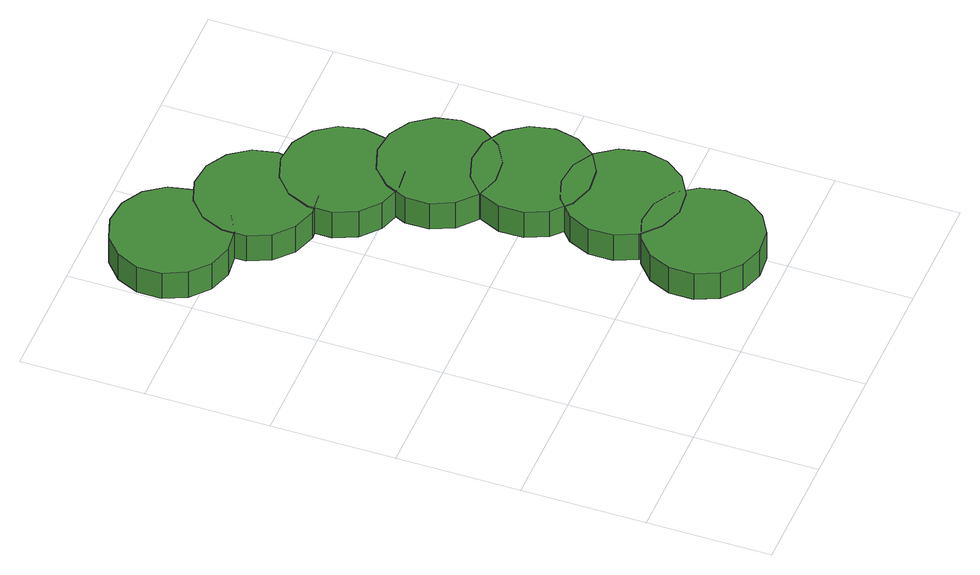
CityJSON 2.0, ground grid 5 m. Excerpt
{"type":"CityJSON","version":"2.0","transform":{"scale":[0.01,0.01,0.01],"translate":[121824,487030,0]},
"CityObjects":{
"tree1":{"type":"SolitaryVegetationObject","attributes":{"function":"something"},"geometry":[{"type":"MultiSurface","lod":"1","boundaries":[[[0,1,2,3,4,5,6,7,8,9,10,11,12,13,14]],[[15,16,17,18,19,20,21,22,23,24,25,26,27,28,29]],[[0,29,28,1]],[[1,28,27,2]],[[2,27,26,3]],[[3,26,25,4]],[[4,25,24,5]],[[5,24,23,6]],[[6,23,22,7]],[[7,22,21,8]],[[8,21,20,9]],[[9,20,19,10]],[[10,19,18,11]],[[11,18,17,12]],[[12,17,16,13]],[[13,16,15,14]],[[14,15,29,0]]]}]},
"tree2":{"type":"SolitaryVegetationObject","attributes":{"function":"something"},"geometry":[{"type":"MultiSurface","lod":"1","boundaries":[[[30,31,32,33,34,35,36,37,38,39,40,41,42,43,44]],[[45,46,47,48,49,50,51,52,53,54,55,56,57,58,59]],[[30,59,58,31]],[[31,58,57,32]],[[32,57,56,33]],[[33,56,55,34]],[[34,55,54,35]],[[35,54,53,36]],[[36,53,52,37]],[[37,52,51,38]],[[38,51,50,39]],[[39,50,49,40]],[[40,49,48,41]],[[41,48,47,42]],[[42,47,46,43]],[[43,46,45,44]],[[44,45,59,30]]]}]},
"tree3":{"type":"SolitaryVegetationObject","attributes":{"function":"something"},"geometry":[{"type":"MultiSurface","lod":"1","boundaries":[[[60,61,62,63,64,65,66,67,68,69,70,71,72,73,74]],[[75,76,77,78,79,80,81,82,83,84,85,86,87,88,89]],[[60,89,88,61]],[[61,88,87,62]],[[62,87,86,63]],[[63,86,85,64]],[[64,85,84,65]],[[65,84,83,66]],[[66,83,82,67]],[[67,82,81,68]],[[68,81,80,69]],[[69,80,79,70]],[[70,79,78,71]],[[71,78,77,72]],[[72,77,76,73]],[[73,76,75,74]],[[74,75,89,60]]]}]},
"tree4":{"type":"SolitaryVegetationObject","attributes":{"function":"something"},"geometry":[{"type":"MultiSurface","lod":"1","boundaries":[[[90,91,92,93,94,95,96,97,98,99,100,101,102,103,104]],[[105,106,107,108,109,110,111,112,113,114,115,116,117,118,119]],[[90,119,118,91]],[[91,118,117,92]],[[92,117,116,93]],[[93,116,115,94]],[[94,115,114,95]],[[95,114,113,96]],[[96,113,112,97]],[[97,112,111,98]],[[98,111,110,99]],[[99,110,109,100]],[[100,109,108,101]],[[101,108,107,102]],[[102,107,106,103]],[[103,106,105,104]],[[104,105,119,90]]]}]},
"tree5":{"type":"SolitaryVegetationObject","attributes":{"function":"something"},"geometry":[{"type":"MultiSurface","lod":"1","boundaries":[[[120,121,122,123,124,125,126,127,128,129,130,131,132,133,134]],[[135,136,137,138,139,140,141,142,143,144,145,146,147,148,149]],[[120,149,148,121]],[[121,148,147,122]],[[122,147,146,123]],[[123,146,145,124]],[[124,145,144,125]],[[125,144,143,126]],[[126,143,142,127]],[[127,142,141,128]],[[128,141,140,129]],[[129,140,139,130]],[[130,139,138,131]],[[131,138,137,132]],[[132,137,136,133]],[[133,136,135,134]],[[134,135,149,120]]]}]},
"tree6":{"type":"SolitaryVegetationObject","attributes":{"function":"something"},"geometry":[{"type":"MultiSurface","lod":"1","boundaries":[[[150,151,152,153,154,155,156,157,158,159,160,161,162,163,164]],[[165,166,167,168,169,170,171,172,173,174,175,176,177,178,179]],[[150,179,178,151]],[[151,178,177,152]],[[152,177,176,153]],[[153,176,175,154]],[[154,175,174,155]],[[155,174,173,156]],[[156,173,172,157]],[[157,172,171,158]],[[158,171,170,159]],[[159,170,169,160]],[[160,169,168,161]],[[161,168,167,162]],[[162,167,166,163]],[[163,166,165,164]],[[164,165,179,150]]]}]},
"tree7":{"type":"SolitaryVegetationObject","attributes":{"function":"something"},"geometry":[{"type":"MultiSurface","lod":"1","boundaries":[[[180,181,182,183,184,185,186,187,188,189,190,191,192,193,194]],[[195,196,197,198,199,200,201,202,203,204,205,206,207,208,209]],[[180,209,208,181]],[[181,208,207,182]],[[182,207,206,183]],[[183,206,205,184]],[[184,205,204,185]],[[185,204,203,186]],[[186,203,202,187]],[[187,202,201,188]],[[188,201,200,189]],[[189,200,199,190]],[[190,199,198,191]],[[191,198,197,192]],[[192,197,196,193]],[[193,196,195,194]],[[194,195,209,180]]]}]}
},
"vertices":[
[482,2176,157],[462,2272,157],[404,2352,157],[319,2401,157],[221,2411,157],[127,2381,157],[54,2315,157],[13,2225,157],[13,2126,157],[54,2036,157],[127,1970,157],[221,1940,157],[319,1950,157],[404,1999,157],[462,2079,157],[462,2079,28],[404,1999,28],[319,1950,28],[221,1940,28],[127,1970,28],[54,2036,28],[13,2126,28],[13,2225,28],[54,2315,28],[127,2381,28],[221,2411,28],[319,2401,28],[404,2352,28],[462,2272,28],[482,2176,28],
[1171,313,164],[1151,409,164],[1093,489,164],[1008,538,164],[909,549,164],[816,518,164],[742,452,164],[702,362,164],[702,264,164],[742,173,164],[816,108,164],[909,77,164],[1008,87,164],[1093,137,164],[1151,216,164],[1151,216,35],[1093,137,35],[1008,87,35],[909,77,35],[816,108,35],[742,173,35],[702,264,35],[702,362,35],[742,452,35],[816,518,35],[909,549,35],[1008,538,35],[1093,489,35],[1151,409,35],[1171,313,35],
[780,1951,160],[760,2047,160],[702,2127,160],[617,2177,160],[519,2187,160],[425,2156,160],[352,2090,160],[312,2000,160],[312,1902,160],[352,1812,160],[425,1746,160],[519,1715,160],[617,1726,160],[702,1775,160],[760,1855,160],[760,1855,31],[702,1775,31],[617,1726,31],[519,1715,31],[425,1746,31],[352,1812,31],[312,1902,31],[312,2000,31],[352,2090,31],[425,2156,31],[519,2187,31],[617,2177,31],[702,2127,31],[760,2047,31],[780,1951,31],
[1262,668,166],[1242,765,166],[1184,844,166],[1098,894,166],[1000,904,166],[907,874,166],[833,808,166],[793,718,166],[793,619,166],[833,529,166],[907,463,166],[1000,432,166],[1098,443,166],[1184,492,166],[1242,572,166],[1242,572,37],[1184,492,37],[1098,443,37],[1000,432,37],[907,463,37],[833,529,37],[793,619,37],[793,718,37],[833,808,37],[907,874,37],[1000,904,37],[1098,894,37],[1184,844,37],[1242,765,37],[1262,668,37],
[1010,1694,164],[990,1790,164],[932,1870,164],[847,1919,164],[748,1929,164],[655,1899,164],[581,1833,164],[541,1743,164],[541,1644,164],[581,1554,164],[655,1488,164],[748,1458,164],[847,1468,164],[932,1517,164],[990,1597,164],[990,1597,35],[932,1517,35],[847,1468,35],[748,1458,35],[655,1488,35],[581,1554,35],[541,1644,35],[541,1743,35],[581,1833,35],[655,1899,35],[748,1929,35],[847,1919,35],[932,1870,35],[990,1790,35],[1010,1694,35],
[1258,1024,168],[1237,1121,168],[1179,1200,168],[1094,1250,168],[996,1260,168],[902,1230,168],[829,1164,168],[789,1074,168],[789,975,168],[829,885,168],[902,819,168],[996,789,168],[1094,799,168],[1179,848,168],[1237,928,168],[1237,928,39],[1179,848,39],[1094,799,39],[996,789,39],[902,819,39],[829,885,39],[789,975,39],[789,1074,39],[829,1164,39],[902,1230,39],[996,1260,39],[1094,1250,39],[1179,1200,39],[1237,1121,39],[1258,1024,39],
[1178,1370,168],[1158,1466,168],[1100,1546,168],[1015,1595,168],[917,1606,168],[823,1575,168],[750,1509,168],[709,1419,168],[709,1321,168],[750,1230,168],[823,1165,168],[917,1134,168],[1015,1144,168],[1100,1194,168],[1158,1273,168],[1158,1273,39],[1100,1194,39],[1015,1144,39],[917,1134,39],[823,1165,39],[750,1230,39],[709,1321,39],[709,1419,39],[750,1509,39],[823,1575,39],[917,1606,39],[1015,1595,39],[1100,1546,39],[1158,1466,39],[1178,1370,39]
]}
